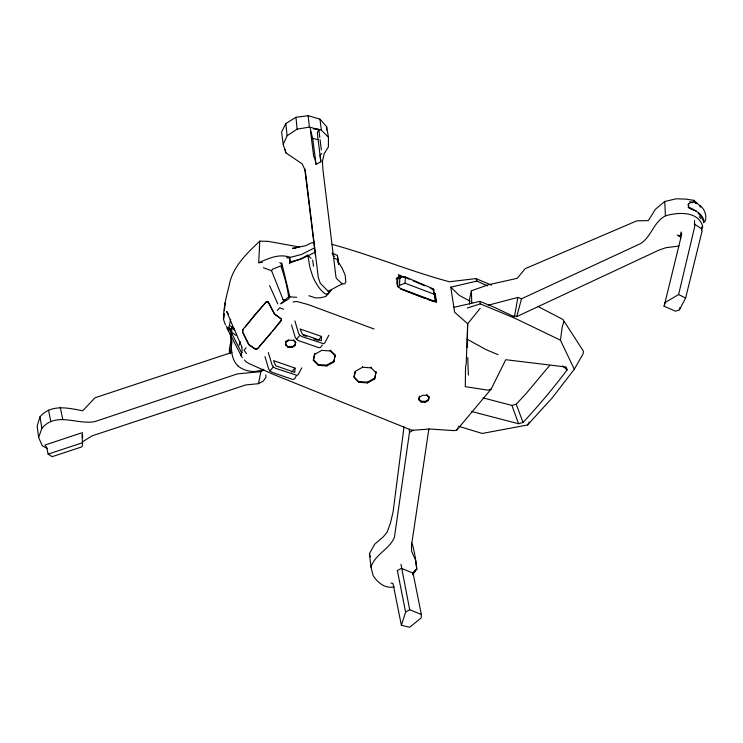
<?xml version="1.0" encoding="UTF-8"?>
<svg xmlns="http://www.w3.org/2000/svg" width="743" height="743" viewBox="0 0 743 743"><rect width="100%" height="100%" fill="white"/><g stroke="black" fill="none" stroke-linecap="round" stroke-linejoin="round"><path stroke-width="1.11" d="M256.056 349.312L248.951 344.594L242.794 332.242L242.896 329.502L242.459 332.195L248.738 344.706L254.877 349.015L257.041 349.173L281.281 320.772L281.253 318.942L274.631 313.964L268.26 301.853L266.226 301.677L242.896 329.502M700.584 207.232L698.949 204.762L693.73 200.313L685.835 199.124L676.251 198.79L664.725 201.502L655.419 209.257L648.342 220.597L636.779 220.866L525.152 268.697L517.23 278.3L488.225 284.82L471.406 290.801L471.749 303.144M331.313 289.946L330.421 291.395L328.192 291.321L320.298 283.278L318.264 277.399L305.327 170.741L302.252 163.897L285.814 152.835L283.213 144.328L281.578 132.04L285.814 123.561L295.965 117.292L308.196 115.713L319.945 119.159L326.66 126.709L328.462 137.241L328.378 146.947L324.124 153.801L322.462 161.045L322.908 169.553L335.985 277.241L336.486 278.476L342.161 283.845L344.836 283.807L345.848 281.885L345.189 275.198L341.91 267.712L337.749 261.183M397.654 286.724L397.746 279.108L399.827 277.315L405.502 277.018L433.067 288.758L435.658 299.578L434.553 301.036M299.364 247.01L268.13 241.336L259.753 241.141L258.722 262.716L262.372 262.372M467.254 347.399L467.663 323.772L480.201 308.299M398.276 287.021L399.53 285.423L399.827 277.315M326.53 130.016L326.66 126.709M413.136 575.017L413.21 573.243L415.904 569.426L413.024 573.002L421.374 614.498L421.197 617.879L409.634 627.287L401.378 625.262L392.982 583.376L390.892 583.069M338.557 264.545L337.406 255.397L332.112 253.14M295.008 368.091L294.776 372.401L275.82 365.807L273.517 360.624L295.008 368.091L291.637 372.113M321.543 336.44L321.31 340.749L302.355 334.155L300.051 328.973L321.543 336.44L318.162 340.461M702.274 225.956L701.541 228.798L702.051 231.249L685.613 298.054L679.371 309.877L675.582 311.233L664.112 306.237L665.059 302.587L678.61 294.525L694.751 226.429L694.501 220.522M399.53 285.423L404.972 283.167L405.502 277.018M224.014 313.927L223.485 319.434L225.463 325.007M223.996 313.769L223.485 319.434C223.513 308.011 226.178 296.791 229.104 285.823C232.141 267.257 246.713 253.539 259.753 241.141M224.34 310.611L225.194 302.717M230.061 353.659L231.974 342.365L230.107 333.505M458.292 426.203L482.235 433.457L527.567 424.977L552.439 397.626L574.283 369.243L560.436 340.164L562.284 326.846L563.863 321.524M404.025 426.77L393.149 511.518L390.437 523.193L387.075 532.285L383.165 536.948L374.556 544.322L369.438 553.776L370.989 567.113L373.153 575.667C377.871 582.856 385.227 588.948 394.319 586.877M428.878 428.878L411.511 545.343L411.557 551.213L415.634 560.166L416.804 569.129L412.922 574.478M82.454 432.584C81.071 437.283 83.615 442.104 81.981 446.812L52.112 456.694L48.119 454.131L46.744 447.472L44.979 445.048L81.377 432.937M512.716 316.574L514.602 315.794L517.88 297.404L521.521 298.797L640.652 243.565C651.565 236.506 653.617 221.943 665.431 215.841C677.82 212.192 698.234 210.743 702.748 226.457L701.494 229.931M82.176 441.983L92.104 435.853L245.701 384.948L258.48 383.676L260.867 371.63L263.784 369.8M409.384 429.129L409.458 432.491L394.431 537.31C389.323 549.486 375.001 554.25 370.989 567.113M295.686 342.96L293.466 339.913L295.612 342.309L294.943 345.718L291.906 347.473L287.95 347.232L285.433 344.343L286.074 341.26L288.693 339.867M285.498 344.993L286.074 341.26M230.636 319.286L228.881 327.886L241.651 352.832L240.899 354.838M471.406 290.801L469.465 299.717L469.567 304.063M429.073 397.709L426.807 395.49L426.705 394.561L428.971 396.781L428.405 400.523L425.2 402.334L421.253 402.112L418.922 399.929L419.256 397.078M418.922 399.929L419.479 396.121M374.648 378.967L376.023 371.927L374.648 378.967L367.534 382.933L358.999 382.292L354.03 377.425L355.507 371.212L362.556 367.256L371.101 367.859L376.107 372.707M333.802 362.036L335.186 355.024L333.802 362.036L326.79 365.965L318.32 365.324L313.37 360.485L314.503 354.485M313.37 360.485L314.744 353.454M355.182 371.463L353.947 376.636L358.999 382.292M428.405 400.523L428.971 396.781M664.112 306.237L681.675 234.435L681.164 231.983L680.124 235.847L680.634 238.299M679.371 309.877L679.919 307.639M294.943 345.718L295.612 342.309M514.602 315.794L516.701 316.639L521.521 298.797M281.476 319.713L272.57 331.192M239.144 345.3L240.175 341.539M231.9 352.405L95.011 397.765L82.705 410.768C68.254 407.981 50.942 403.802 39.983 416.823L37.15 426.055L38.617 437.516L42.295 445.772L47.264 448.531M401.378 625.262L405.613 612.102L397.366 570.55L401.443 568.311L413.21 573.243M289.482 263.737L290.123 261.907L289.649 257.542L301.537 254.45L314.233 248.032M38.617 437.516L41.896 428.265L39.983 416.823M705.126 221.377C707.15 215.758 704.68 209.285 700.138 205.523M244.531 359.956L246.017 361.795L249.499 363.782L272.616 374.082L410.526 429.807L412.588 430.318L429.788 429.008L454.224 430.634L456.75 430.113L457.604 428.079M313.435 128.911L318.812 129.366L317.298 132.821L320.865 161.825L316.016 164.268L314.753 158.027L313.713 156.689L310.49 130.879M283.213 144.328L287.104 135.728L285.814 123.561M284.049 300.553L283.389 300.358L271.566 270.703L272.653 269.161L280.845 265.901C284.318 275.82 287.244 286.343 288.6 296.829L281.095 303.441M687.879 205.124L688.622 203.675M703.435 222.826L704.113 221.498C702.683 213.557 695.011 210.38 688.77 207.093L688.473 203.842L690.377 202.57L692.43 202.783M296.383 375.717L294.841 378.605L293.689 379.385L291.823 379.171L272.031 372.299L269.95 370.971L268.697 369.039L264.982 356.594M301.816 367.841L298.212 374.574L297.07 375.364L275.402 368.268L273.322 366.949L272.068 365.017L268.353 352.572M322.406 345.021L320.224 347.733L318.357 347.52L298.565 340.647L296.485 339.319L295.231 337.387L291.516 324.942M328.861 335.223L324.747 342.922L323.595 343.712L301.937 336.616L299.856 335.297L298.602 333.366L294.887 320.92M456.75 430.113L491.179 389.044L505.76 359.705L566.092 367.005L567.169 369.791C553.424 388.106 538.619 405.678 523.035 422.442L518.54 423.733L471.768 411.548M281.755 262.92L289.844 296.866L288.748 298.844L280.78 303.868M574.283 369.243L583.162 353.761L583.413 351.179L562.925 319.462L537.718 306.357M529.313 422.015L527.567 424.977M241.651 352.832L241.977 352.349M245.218 326.976L254.412 315.357L266.551 301.723L268.26 301.853M246.109 347.743L244.103 350.259L246.453 353.501M271.167 332.901L257.858 348.43L256.056 348.996M269.95 370.971L273.322 366.949M296.485 339.319L299.856 335.297M396.158 278.913L399.288 276.442L398.267 274.613L409.207 279.192M433.838 292.231L435.305 293.801L434.441 294.832L434.813 296.643M435.305 293.801L436.197 300.432L435.333 301.463L434.999 297.553M549.699 365.426L526.109 393.558L516.218 404.192L511.936 405.427L483.182 397.942M326.233 295.157L329.79 291.897L325.778 296.531L320.27 297.785L315.478 297.915L308.912 295.723M277.334 310.5L279.702 307.797L283.557 309.237M329.79 291.897L327.691 294.265L324.691 293.587L322.156 291.265A18.612 6.139 63.4 0 1 312.84 276.675L309.915 267.499L307.797 255.146L299.791 259.298L290.179 262.818L289.519 258.025L286.538 257.7M321.784 153.429L320.084 155.148L320.865 161.825M41.896 428.265C56.459 411.297 77.133 425.21 95.104 421.532L237.379 373.896L260.867 371.63M287.104 135.728L297.107 129.133L309.385 127.137L321.375 130.201L328.462 137.241M436.197 300.432L434.349 301.565L436.615 302.076L400.236 288.405M409.458 432.491L413.414 430.076M229.633 329.14L231.435 328.062L234.769 330.44M285.433 344.343L287.875 346.582L291.832 346.823L294.869 345.058M405.613 612.102L409.709 609.734L421.374 614.498M418.82 398.991L421.151 401.183L425.098 401.406L428.302 399.585M313.277 359.668L318.236 364.507L326.697 365.147L333.718 361.219M314.837 354.272L321.868 350.343L330.338 350.993L335.279 355.841M358.915 381.512L367.451 382.153L374.565 378.178M419.572 397.059L422.869 395.22L426.807 395.49M258.48 383.676L263.375 380.983L266.022 377.119L265.799 374.89M303.014 258.267L315.645 251.951M328.192 291.321L342.161 283.845M286.139 341.91L289.64 340.062L293.531 340.563M516.701 316.639L659.004 250.085L665.979 247.688L678.935 246.054M263.059 369.243L260.171 370.571L254.895 371.509A18.612 12.594 9.4 0 1 238.001 365.983M258.722 262.716C268.641 258.313 279.461 253.344 290.374 257.375M491.179 389.044L488.123 390.196L465.294 386.657L465.545 367.144L466.223 363.364L467.663 323.772L454.605 312.19L450.797 287.151L477.071 281.105L487.482 285.869M48.119 454.131L82.631 442.689M467.217 308.039L480.312 303.887L514.444 318.013L560.436 340.164M302.011 258.805L290.123 261.907M517.88 297.404L488.225 305.197M453.555 307.388L479.839 301.379L494.114 307.193L514.314 316.806M314.326 242.329L311.419 242.877L305.577 245.738L292.528 248.311L295.872 248.431M293.104 302.002L296.606 301.444L308.261 304.593L374.063 329M491.578 285.136L475.966 278.588L449.413 281.755C409.848 271.204 371.574 255.016 331.898 244.363M296.726 297.321L289.844 296.866M288.6 296.829L289.51 296.847M689.708 201.771L695.355 202.207L696.999 203.721M310.212 128.632L312.71 138.477L317.939 139.563M677.207 235.057L680.124 235.847M690.656 208.941L696.061 211.105M303.125 335.232L306.348 336.356M313.871 338.966L317.094 340.09M420.111 296.383L433.336 301.194M263.366 267.694L271.566 270.703M404.972 283.167L434.07 294.182L435.658 299.578M282.665 299.299L285.767 300.478M400.849 289.046L425.442 298.482M427.578 299.299L432.928 301.352M401.09 289.055L409.514 292.296M410.563 292.705L419.052 295.974M413.145 280.835L424.652 285.786M401.415 277.334L399.288 276.442L397.022 277.891L396.781 283.854L397.672 286.009L400.236 288.293M398.424 277.473L400.551 278.365M497.977 354.643L486.015 349.619L467.106 339.189M334.703 258.397L337.879 259.753L338.594 263.802M430.513 288.395L434.441 290.151M678.275 235.81L680.309 236.813M678.61 294.525L685.613 298.054M470.198 301.249L459.248 295.37L450.797 287.151M694.241 223.977L701.541 228.798M230.284 325.824L234.017 328.322M236.079 335.399L231.909 332.418L231.435 328.062M279.777 262.595L281.133 263.607L282.126 267.266M227.033 328.202L241.141 355.637L242.153 349.953L241.8 347.055M688.12 207.278L689.82 208.653M562.553 365.993L567.169 369.791M695.792 203.322L694.101 201.845L693.73 200.313M334.359 354.216L330.245 350.176L330.338 350.993M307.797 255.146L311.057 258.397M228.231 327.264L229.977 329.056L230.952 332.084M698.206 213.195L701.996 217.625L703.955 222.426M237.992 365.993C229.15 357.197 231.983 344.018 231.277 333.087M699.274 216.64L701.02 218.767M332.205 253.744L334.526 256.604M240.806 355.368L242.302 357.708M228.417 314.187L226.689 311.447L233.952 328.787M228.863 330.811L226.364 326.316M277.826 303.896L269.588 285.646M267.944 301.797L274.418 314.066L281.253 318.942M241.809 346.87L233.878 328.248M475.966 278.588L477.071 281.105M411.427 542.539L413.024 546.421L414.817 554.649M523.035 422.442L516.218 404.192M511.936 405.427L518.54 423.733M369.438 553.776L370.293 556.888M60.22 407.22L62.7 418.996M409.709 609.734L400.969 564.327M48.509 410.08L50.793 421.597M479.839 301.379L480.312 303.887M433.067 288.758L434.07 294.182M695.355 202.207L695.504 203.108M285.256 149.482L285.814 152.835M415.04 555.68L416.804 569.129M319.945 119.159L321.375 130.201M312.682 260.022L313.49 266.235M231.101 334.963C232.197 341.148 228.398 347.241 229.596 353.529M312.71 138.477L316.016 164.268M318.812 129.366L319.796 137.39M320.084 139.684L321.357 149.993M304.704 168.642L315.487 255.713M425.098 401.406L425.2 402.334M421.151 401.183L421.253 402.112M371.017 367.079L371.101 367.859M367.451 382.153L367.534 382.933M362.473 366.466L362.556 367.256M337.406 255.397L337.879 259.753M326.697 365.147L326.79 365.965M318.236 364.507L318.32 365.324M291.832 346.823L291.906 347.473M287.875 346.582L287.95 347.232M308.196 115.713L309.385 127.137M295.965 117.292L297.107 129.133M665.431 215.841L664.725 201.502M467.7 357.541L468.415 375.066M82.519 434.618L82.622 437.683"/></g></svg>
